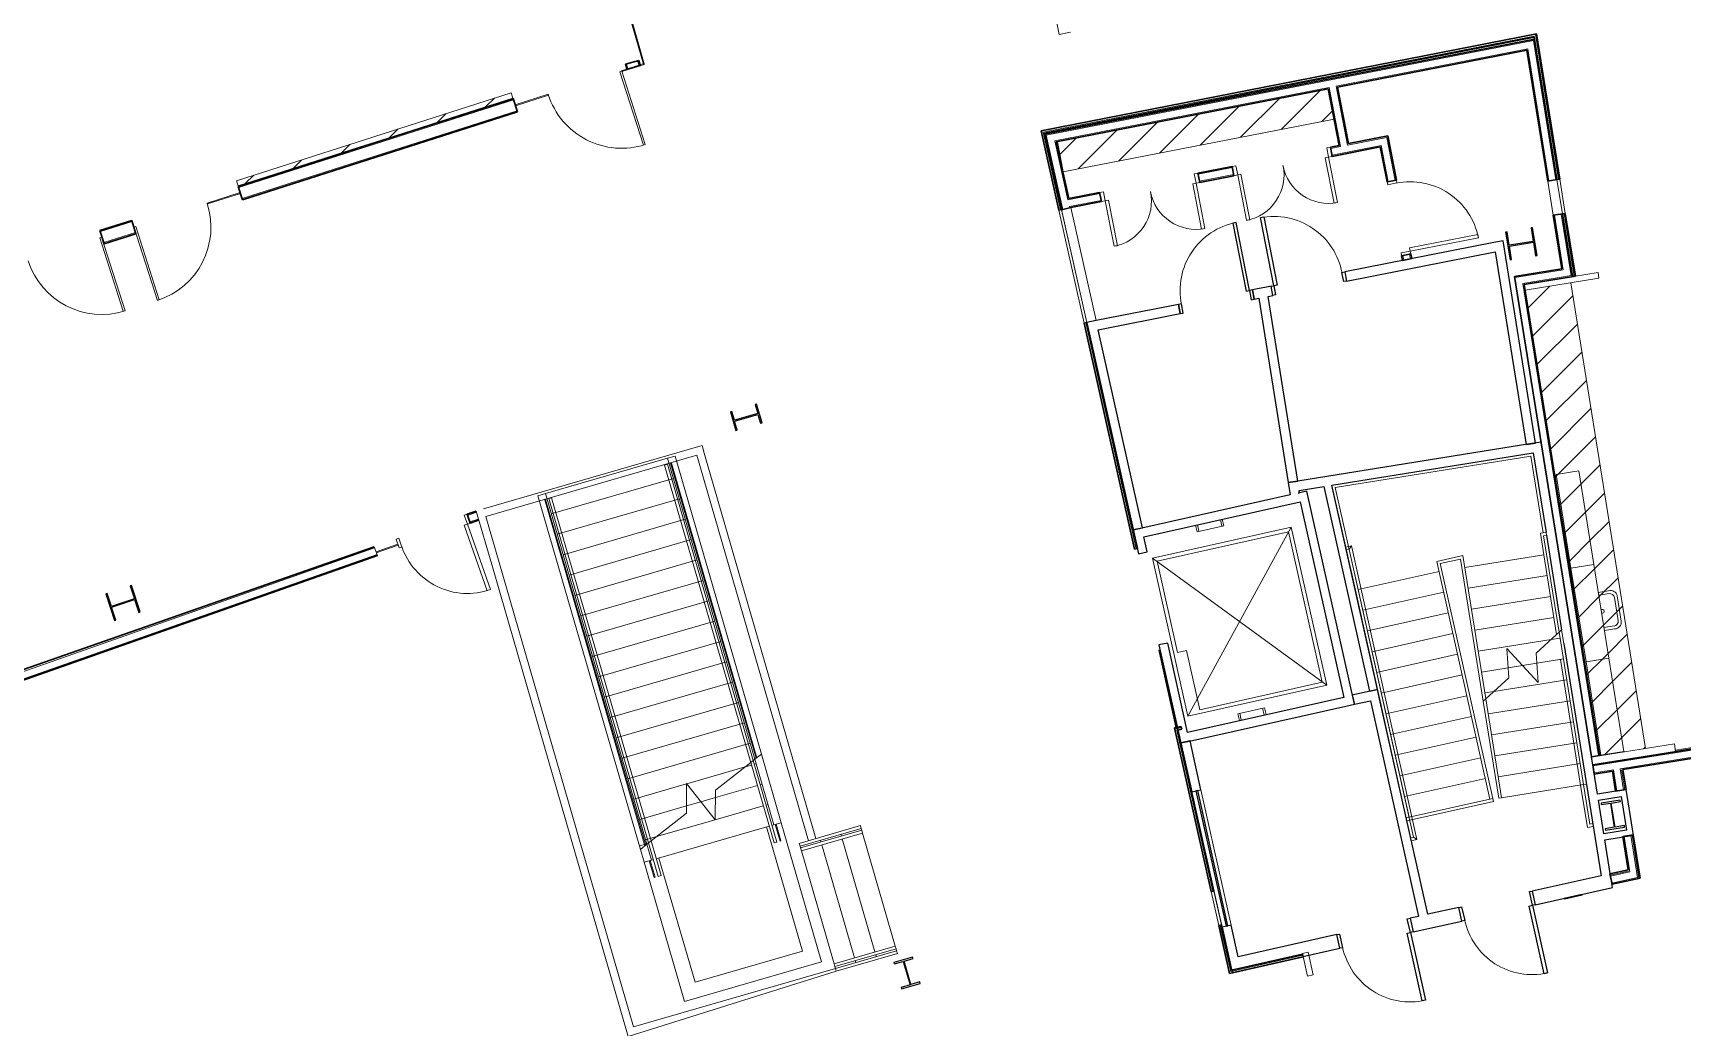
# Model space of a CAD drawing. Header units: millimetres. Extents: x -15988 to 119026, y 0 to 105082.
# Drawn here: x 4688 to 26410, y 21875 to 34971 of the extents above; entities that cross this region are included whole.
import ezdxf

# ---------------------------------------------------------------- set-up
doc = ezdxf.new("R2010")
doc.units = ezdxf.units.MM
doc.header["$LTSCALE"] = 25
doc.header["$MEASUREMENT"] = 0
doc.layers.add('PLANON_CONSTRUCTION', color=8, linetype='CONTINUOUS', lineweight=18)
doc.layers.add('PLANON_FLOOR_POLYLINE', color=5, linetype='CONTINUOUS')

msp = doc.modelspace()

# ---------------------------------------------------------------- linework, layer by layer
at = {"layer": 'PLANON_CONSTRUCTION', "lineweight": 9}
for p, q in [((18029, 35851), (18204, 34953)), ((18204, 34953), (18354, 34982)), ((10988, 34184), (7368, 33025)), ((10651, 33997), (10767, 34113)), ((11011, 34112), (10988, 34184)), ((20596, 33597), (21110, 34111)), ((21131, 33701), (21645, 34215)), ((10018, 33795), (10132, 33910)), ((19526, 33389), (20040, 33903)), ((20061, 33493), (20575, 34007)), ((21666, 33805), (21805, 33944)), ((9385, 33593), (9498, 33707)), ((18259, 33143), (21826, 33836)), ((18456, 33181), (18969, 33695)), ((18991, 33285), (19504, 33799)), ((8751, 33391), (8864, 33504)), ((18182, 33542), (18259, 33143)), ((18215, 33372), (18434, 33591)), ((8118, 33189), (8230, 33301)), ((7368, 33025), (7394, 32945)), ((7485, 32987), (7596, 33098)), ((24380, 31347), (24670, 31636)), ((24440, 30976), (24972, 31508)), ((25927, 25545), (24945, 31680)), ((24499, 30604), (25032, 31136)), ((24559, 30233), (25091, 30765)), ((24618, 29861), (25151, 30393)), ((24678, 29489), (25210, 30022)), ((24777, 29158), (25270, 29650)), ((24737, 29118), (24753, 29133)), ((25051, 29201), (24750, 29153)), ((24750, 29153), (24947, 27919)), ((24753, 29133), (24777, 29158)), ((25248, 27967), (25051, 29201)), ((25078, 29028), (25329, 29278)), ((24812, 28762), (25078, 29028)), ((25138, 28656), (25388, 28907)), ((24797, 28746), (24812, 28762)), ((24872, 28390), (25138, 28656)), ((25197, 28285), (25448, 28535)), ((24856, 28375), (24872, 28390)), ((24931, 28019), (25197, 28285)), ((25257, 27913), (25507, 28164)), ((24916, 28003), (24931, 28019)), ((24947, 27919), (25248, 27967)), ((25248, 27967), (24947, 27919)), ((24947, 27919), (25145, 26685)), ((24991, 27647), (25257, 27913)), ((25446, 26733), (25248, 27967)), ((24975, 27632), (24991, 27647)), ((25442, 27623), (25307, 27601)), ((25316, 27542), (25567, 27792)), ((25050, 27276), (25316, 27542)), ((25448, 27585), (25313, 27563)), ((25376, 27170), (25626, 27421)), ((25569, 27231), (25521, 27532)), ((25609, 27220), (25556, 27555)), ((25035, 27260), (25050, 27276)), ((25110, 26904), (25376, 27170)), ((25381, 27137), (25516, 27159)), ((25387, 27099), (25522, 27121)), ((25435, 26798), (25686, 27049)), ((25094, 26888), (25110, 26904)), ((25145, 26685), (25446, 26733)), ((25446, 26733), (25145, 26685)), ((25169, 26532), (25356, 26719)), ((25356, 26719), (25435, 26798)), ((25642, 25504), (25446, 26733)), ((25145, 26685), (25342, 25456)), ((25154, 26517), (25169, 26532)), ((25495, 26427), (25745, 26677)), ((25229, 26161), (25495, 26427)), ((25554, 26055), (25805, 26306)), ((25213, 26145), (25229, 26161)), ((25288, 25789), (25554, 26055)), ((25614, 25684), (25864, 25934)), ((25273, 25774), (25288, 25789)), ((25395, 25465), (25614, 25684)), ((25324, 25453), (25325, 25448)), ((25342, 25456), (25642, 25504)), ((25388, 25458), (25395, 25465)), ((25902, 25541), (25924, 25563))]:
    msp.add_line(p, q, dxfattribs=at)
at = {"layer": 'PLANON_CONSTRUCTION'}
for p, q in [((12550, 35179), (12729, 34559)), ((12741, 34563), (12562, 35182)), ((17995, 33663), (24460, 34931)), ((24453, 34871), (18036, 33624)), ((24377, 34762), (21852, 34271)), ((24377, 34762), (24656, 33023)), ((24453, 34871), (24747, 33038)), ((24460, 34931), (24462, 34915)), ((24784, 33044), (24478, 34957)), ((12733, 34567), (12442, 34474)), ((12446, 34462), (12737, 34555)), ((12526, 34495), (12506, 34563)), ((12673, 34537), (12653, 34606)), ((12729, 34559), (12741, 34563)), ((12737, 34555), (12733, 34567)), ((12444, 34468), (12420, 34460)), ((12420, 34460), (12730, 33492)), ((12442, 34474), (12446, 34462)), ((12444, 34468), (12754, 33500)), ((11011, 34112), (10430, 33927)), ((11015, 34100), (11011, 34112)), ((11475, 34164), (11039, 34025)), ((11043, 34012), (11478, 34152)), ((11478, 34152), (11475, 34164)), ((21761, 34254), (18147, 33551)), ((21912, 33477), (21761, 34254)), ((22003, 33495), (21852, 34271)), ((11018, 34091), (7397, 32935)), ((11064, 33946), (7443, 32790)), ((10430, 33927), (9418, 33604)), ((9422, 33592), (10434, 33915)), ((10434, 33915), (10430, 33927)), ((10430, 33927), (10434, 33915)), ((10434, 33915), (11015, 34100)), ((11039, 34025), (11043, 34012)), ((8983, 33465), (7971, 33142)), ((7975, 33130), (8987, 33453)), ((9418, 33604), (8983, 33465)), ((8983, 33465), (8987, 33453)), ((8987, 33453), (8983, 33465)), ((8987, 33453), (9422, 33592)), ((9422, 33592), (9418, 33604)), ((9418, 33604), (9422, 33592)), ((18223, 32642), (17995, 33663)), ((18036, 33624), (18250, 32665)), ((18147, 33551), (18321, 32773)), ((21779, 33467), (21729, 33457)), ((21729, 33457), (21753, 33336)), ((21803, 33345), (21779, 33467)), ((21912, 33477), (21782, 33451)), ((22447, 33488), (21800, 33361)), ((22520, 33596), (22003, 33495)), ((22541, 33011), (22447, 33488)), ((22631, 33029), (22520, 33596)), ((21710, 33327), (21753, 33336)), ((21827, 32729), (21710, 33327)), ((21753, 33336), (21803, 33345)), ((21753, 33336), (21870, 32737)), ((7971, 33142), (7390, 32957)), ((7394, 32944), (7975, 33130)), ((7971, 33142), (7975, 33130)), ((7975, 33130), (7971, 33142)), ((20034, 33125), (19985, 33115)), ((19985, 33115), (20008, 32994)), ((20058, 33003), (20034, 33125)), ((20486, 33197), (20037, 33109)), ((20504, 33107), (20055, 33019)), ((20533, 33223), (20483, 33213)), ((20483, 33213), (20507, 33091)), ((20507, 33091), (20557, 33101)), ((20557, 33101), (20533, 33223)), ((20600, 33110), (20557, 33101)), ((20557, 33101), (20674, 32503)), ((20718, 32511), (20600, 33110)), ((22647, 33032), (22525, 33008)), ((22654, 32995), (22647, 33032)), ((24640, 33021), (24712, 32569)), ((24834, 32589), (24762, 33040)), ((24762, 33040), (24834, 32589)), ((24872, 32595), (24800, 33046)), ((7418, 32870), (6982, 32731)), ((6986, 32719), (7422, 32858)), ((7390, 32957), (7394, 32944)), ((7422, 32858), (7418, 32870)), ((18741, 32855), (18321, 32773)), ((18788, 32880), (18738, 32871)), ((18738, 32871), (18762, 32749)), ((18812, 32759), (18788, 32880)), ((19965, 32985), (20008, 32994)), ((20082, 32387), (19965, 32985)), ((20008, 32994), (20058, 33003)), ((20008, 32994), (20126, 32395)), ((22525, 33008), (22533, 32971)), ((22533, 32971), (22654, 32995)), ((6982, 32731), (6986, 32719)), ((18534, 31150), (18201, 32638)), ((18571, 31159), (18238, 32646)), ((18571, 31155), (18238, 32643)), ((18250, 32665), (18250, 32665)), ((18250, 32665), (18254, 32646)), ((18759, 32765), (18340, 32683)), ((18340, 32683), (18344, 32666)), ((18692, 31182), (18359, 32670)), ((18762, 32749), (18812, 32759)), ((18856, 32767), (18812, 32759)), ((18812, 32759), (18929, 32161)), ((18973, 32169), (18856, 32767)), ((21870, 32737), (21827, 32729)), ((24819, 32586), (24949, 31774)), ((24989, 31765), (24856, 32592)), ((5994, 32487), (5576, 32354)), ((6017, 32415), (6041, 32423)), ((6017, 32415), (6327, 31447)), ((6041, 32423), (6351, 31455)), ((20126, 32395), (20082, 32387)), ((20674, 32503), (20718, 32511)), ((24728, 32572), (24843, 31851)), ((5593, 32279), (5569, 32272)), ((5569, 32272), (5877, 31304)), ((5593, 32279), (5902, 31312)), ((6040, 32342), (5622, 32209)), ((18929, 32161), (18973, 32169)), ((23719, 32317), (22822, 32141)), ((22830, 32097), (23727, 32273)), ((23727, 32273), (23719, 32317)), ((22830, 32097), (22709, 32073)), ((22709, 32073), (22716, 32036)), ((22716, 32036), (22837, 32060)), ((22744, 31977), (22731, 32039)), ((22822, 32141), (22830, 32097)), ((22834, 31995), (22822, 32057)), ((22837, 32060), (22830, 32097)), ((24207, 31749), (24843, 31851)), ((24312, 31672), (24949, 31774)), ((25304, 31815), (24331, 31659)), ((24343, 31584), (25316, 31740)), ((25316, 31740), (25304, 31815)), ((25308, 25451), (24312, 31672)), ((24331, 31659), (24343, 31584)), ((19221, 28176), (18555, 31155)), ((10624, 28701), (13503, 29535)), ((13434, 29409), (10652, 28603)), ((13048, 29370), (11438, 28904)), ((13146, 29398), (13048, 29370)), ((14197, 25402), (13048, 29370)), ((14197, 25402), (13048, 29370)), ((14283, 25470), (13146, 29398)), ((14904, 24330), (13434, 29409)), ((13531, 29437), (13503, 29535)), ((13531, 29437), (15002, 24359)), ((24451, 29438), (21797, 29014)), ((24420, 29395), (21843, 28982)), ((24420, 29395), (21843, 28982)), ((24581, 28386), (24420, 29395)), ((24581, 28386), (24420, 29395)), ((24619, 28392), (24451, 29438)), ((13009, 29279), (13045, 29290)), ((13009, 29279), (14143, 25360)), ((13045, 29290), (14176, 25385)), ((13088, 29302), (13100, 29305)), ((13088, 29302), (14213, 25415)), ((13100, 29305), (14224, 25423)), ((11340, 28875), (11438, 28904)), ((12776, 24283), (11438, 28904)), ((12776, 24283), (11438, 28904)), ((13126, 29101), (11516, 28635)), ((21797, 29014), (22107, 27630)), ((21843, 28982), (22144, 27638)), ((21843, 28982), (22144, 27638)), ((10731, 27967), (10527, 28673)), ((12690, 24215), (11340, 28875)), ((11429, 28822), (11441, 28825)), ((11429, 28822), (12749, 24262)), ((11441, 28825), (12760, 24270)), ((11484, 28837), (11520, 28848)), ((11484, 28837), (12798, 24300)), ((11520, 28848), (12830, 24326)), ((13204, 28833), (11593, 28367)), ((10369, 28486), (10411, 28501)), ((10671, 27623), (10369, 28486)), ((10370, 28618), (10406, 28631)), ((10411, 28501), (10370, 28618)), ((10447, 28514), (10411, 28501)), ((10411, 28501), (10713, 27638)), ((10531, 28657), (10412, 28615)), ((10553, 28568), (10442, 28529)), ((10652, 28603), (10828, 27995)), ((13281, 28565), (11671, 28098)), ((21263, 28460), (19436, 28051)), ((19902, 25969), (21263, 28460)), ((20022, 28400), (20002, 28487)), ((20373, 28479), (20022, 28400)), ((20027, 28492), (20046, 28406)), ((20329, 28560), (20348, 28473)), ((20353, 28565), (20373, 28479)), ((21263, 28460), (21729, 26378)), ((9471, 28303), (9507, 28316)), ((9512, 28186), (9471, 28303)), ((9507, 28316), (9548, 28199)), ((13359, 28296), (11749, 27830)), ((21225, 28400), (19497, 28013)), ((21669, 26417), (21225, 28400)), ((24619, 28392), (24544, 28380)), ((24544, 28380), (24589, 28098)), ((24625, 28354), (24587, 28348)), ((24587, 28348), (24626, 28104)), ((24619, 28392), (24625, 28354)), ((24664, 28110), (24625, 28354)), ((9189, 28186), (2191, 25725)), ((9220, 28100), (2221, 25640)), ((9225, 28085), (9184, 28202)), ((9207, 28135), (9495, 28236)), ((9499, 28224), (9211, 28123)), ((9495, 28236), (9499, 28224)), ((9512, 28186), (9548, 28199)), ((9543, 28213), (9543, 28213)), ((13437, 28028), (11827, 27562)), ((21729, 26378), (19436, 28051)), ((19436, 28051), (19902, 25969)), ((22054, 28214), (21980, 28197)), ((21988, 28160), (22025, 28168)), ((22025, 28168), (22873, 24375)), ((22918, 24347), (22054, 28214)), ((23523, 28086), (23180, 28009)), ((23523, 28086), (23180, 28009)), ((23492, 28040), (23225, 27981)), ((23791, 26170), (23492, 28040)), ((23825, 26200), (23523, 28086)), ((23825, 26200), (23523, 28086)), ((24589, 28098), (23548, 27931)), ((24589, 28098), (24757, 27046)), ((24626, 28104), (24791, 27076)), ((24824, 27107), (24664, 28110)), ((12122, 23164), (10731, 27967)), ((10828, 27995), (12600, 21878)), ((19497, 28013), (19766, 26811)), ((22144, 27638), (23210, 27876)), ((23180, 28009), (23880, 24877)), ((23180, 28009), (23880, 24877)), ((23225, 27981), (23917, 24885)), ((24633, 27822), (23592, 27655)), ((13515, 27760), (11904, 27293)), ((22107, 27630), (22777, 24630)), ((22144, 27638), (22814, 24638)), ((22144, 27638), (22814, 24638)), ((22205, 27365), (23271, 27604)), ((13592, 27491), (11982, 27025)), ((24677, 27546), (23636, 27379)), ((13670, 27223), (12060, 26757)), ((22266, 27093), (23331, 27331)), ((24721, 27270), (23680, 27104)), ((13748, 26954), (12137, 26488)), ((22327, 26820), (23392, 27058)), ((24687, 26982), (23724, 26828)), ((24488, 26802), (24757, 27046)), ((24803, 27000), (24687, 26982)), ((24791, 27076), (24757, 27046)), ((24791, 27076), (24824, 27107)), ((24824, 27107), (24791, 27076)), ((25112, 25069), (24791, 27076)), ((24853, 26926), (24824, 27107)), ((19529, 26841), (19517, 26839)), ((19517, 26839), (19748, 25802)), ((19761, 25805), (19529, 26841)), ((19884, 26837), (19766, 26811)), ((20059, 26056), (19884, 26837)), ((22387, 26547), (23453, 26786)), ((24127, 26474), (24103, 26864)), ((24103, 26864), (24513, 26412)), ((24513, 26412), (24488, 26802)), ((24847, 26724), (24497, 26668)), ((24809, 26718), (25074, 25063)), ((13825, 26686), (12215, 26220)), ((22448, 26275), (23514, 26513)), ((24119, 26608), (23769, 26552)), ((24308, 26638), (24119, 26608)), ((24497, 26668), (24308, 26638)), ((13903, 26418), (12293, 25951)), ((21729, 26378), (19902, 25969)), ((20059, 26056), (21669, 26417)), ((23929, 26295), (23813, 26276)), ((23825, 26200), (24127, 26474)), ((24891, 26449), (23929, 26295)), ((24892, 26444), (25112, 25069)), ((13981, 26149), (12371, 25683)), ((20910, 26081), (20559, 26003)), ((20905, 25986), (20885, 26076)), ((20930, 25991), (20910, 26081)), ((22509, 26002), (23575, 26240)), ((23791, 26170), (23825, 26200)), ((23825, 26200), (23791, 26170)), ((23996, 24890), (23791, 26170)), ((24033, 24896), (23825, 26200)), ((24935, 26173), (23857, 26000)), ((30366, 26135), (25237, 25314)), ((14059, 25881), (12448, 25415)), ((20559, 26003), (20579, 25913)), ((20604, 25918), (20583, 26008)), ((22570, 25729), (23636, 25968)), ((24980, 25897), (23901, 25724)), ((30380, 26044), (25596, 25278)), ((19727, 25801), (19814, 25820)), ((19748, 25802), (19761, 25805)), ((19769, 25787), (19754, 25784)), ((19754, 25784), (20228, 23664)), ((22631, 25457), (23697, 25695)), ((27328, 25684), (26322, 25523)), ((26324, 25510), (27330, 25671)), ((14136, 25613), (12526, 25146)), ((14197, 25402), (14283, 25470)), ((14283, 25470), (14197, 25402)), ((14545, 24567), (14283, 25470)), ((22692, 25184), (23758, 25422)), ((25024, 25621), (23945, 25448)), ((26309, 25606), (25215, 25431)), ((25215, 25431), (25231, 25329)), ((25231, 25329), (26325, 25504)), ((26325, 25504), (26309, 25606)), ((26322, 25523), (26324, 25510)), ((14071, 25303), (13300, 25080)), ((13678, 24994), (14143, 25360)), ((14153, 25327), (14071, 25303)), ((14176, 25385), (14143, 25360)), ((14143, 25360), (14450, 24302)), ((14176, 25385), (14197, 25402)), ((14176, 25385), (14486, 24312)), ((14214, 25344), (14190, 25337)), ((14447, 24539), (14197, 25402)), ((25068, 25345), (23989, 25172)), ((25505, 25264), (25251, 25223)), ((25550, 24984), (25505, 25264)), ((25641, 24999), (25596, 25278)), ((25657, 25001), (25614, 25265)), ((13298, 25079), (12604, 24878)), ((13295, 24692), (13298, 25082)), ((13298, 25082), (13675, 24603)), ((13300, 25080), (13298, 25079)), ((13675, 24603), (13678, 24994)), ((14231, 25058), (13677, 24898)), ((14292, 25076), (14267, 25069)), ((20073, 25002), (20472, 23217)), ((22753, 24911), (23819, 25150)), ((25112, 25069), (24033, 24896)), ((25074, 25063), (25164, 24505)), ((25150, 25075), (25112, 25069)), ((25112, 25069), (25195, 24549)), ((13296, 24787), (12681, 24610)), ((13487, 24843), (13296, 24787)), ((13677, 24898), (13487, 24843)), ((14308, 24790), (13675, 24606)), ((14369, 24807), (14345, 24800)), ((20351, 23190), (19952, 24975)), ((23917, 24885), (22778, 24631)), ((22786, 24593), (23925, 24848)), ((22814, 24638), (23880, 24877)), ((23917, 24885), (23880, 24877)), ((23917, 24885), (23925, 24848)), ((24033, 24896), (23996, 24890)), ((12830, 24326), (13295, 24692)), ((13673, 24606), (12902, 24383)), ((13675, 24606), (13673, 24606)), ((14545, 24567), (14447, 24539)), ((14478, 24548), (14541, 24328)), ((14545, 24567), (15019, 22930)), ((22777, 24630), (22814, 24638)), ((22786, 24593), (22778, 24631)), ((25195, 24549), (25233, 24555)), ((12902, 24383), (12759, 24341)), ((14386, 24521), (12898, 24090)), ((14824, 22874), (14350, 24511)), ((14447, 24539), (14423, 24532)), ((14465, 24544), (14529, 24325)), ((14541, 24328), (14529, 24325)), ((15587, 24528), (14782, 24295)), ((15598, 24492), (14793, 24259)), ((15605, 24467), (14800, 24234)), ((15616, 24431), (14810, 24198)), ((15061, 24336), (15068, 24312)), ((15330, 24414), (15337, 24390)), ((15347, 24353), (15778, 22865)), ((15587, 24528), (15598, 24492)), ((15598, 24492), (15605, 24467)), ((15605, 24467), (15616, 24431)), ((15616, 24431), (16047, 22942)), ((22873, 24375), (22835, 24367)), ((22844, 24330), (22918, 24347)), ((25164, 24505), (25239, 24517)), ((25721, 23918), (25646, 24385)), ((25825, 23847), (25737, 24400)), ((25843, 23834), (25752, 24402)), ((12791, 24295), (12676, 24262)), ((12690, 24215), (12676, 24262)), ((12690, 24215), (12776, 24283)), ((12776, 24283), (12690, 24215)), ((12739, 24045), (12690, 24215)), ((12776, 24283), (12798, 24300)), ((12837, 24073), (12776, 24283)), ((12830, 24326), (12798, 24300)), ((12798, 24300), (12925, 23860)), ((12830, 24326), (12961, 23871)), ((14486, 24312), (14450, 24302)), ((14793, 24259), (14782, 24295)), ((14793, 24259), (14800, 24234)), ((14810, 24198), (14800, 24234)), ((14810, 24198), (15241, 22709)), ((15079, 24275), (15510, 22787)), ((12837, 24073), (12739, 24045)), ((13213, 22408), (12739, 24045)), ((12806, 24064), (12870, 23844)), ((12819, 24068), (12882, 23848)), ((12861, 24080), (12837, 24073)), ((12934, 24101), (13409, 22464)), ((25703, 23930), (25463, 23876)), ((25721, 23918), (25467, 23861)), ((12882, 23848), (12870, 23844)), ((12961, 23871), (12925, 23860)), ((25825, 23847), (25487, 23771)), ((20307, 23213), (20207, 23659)), ((20307, 23213), (20207, 23659)), ((20244, 23667), (20344, 23221)), ((20344, 23221), (20244, 23667)), ((24857, 23572), (25092, 23625)), ((25092, 23625), (24857, 23572)), ((24860, 23560), (24857, 23572)), ((25095, 23612), (24860, 23560)), ((25092, 23625), (25095, 23612)), ((12530, 21752), (12122, 23164)), ((20465, 22607), (20328, 23218)), ((13409, 22464), (14824, 22874)), ((15075, 22735), (15019, 22930)), ((16047, 22942), (15241, 22709)), ((16057, 22906), (15252, 22673)), ((16064, 22881), (15259, 22648)), ((16075, 22845), (15270, 22612)), ((15789, 22828), (15796, 22804)), ((16047, 22942), (16057, 22906)), ((16057, 22906), (16064, 22881)), ((16064, 22881), (16075, 22845)), ((20465, 22607), (21415, 22820)), ((21484, 22860), (21409, 22844)), ((21409, 22844), (21476, 22546)), ((21550, 22563), (21484, 22860)), ((12530, 21752), (15270, 22612)), ((12600, 21878), (15259, 22648)), ((15075, 22735), (13270, 22212)), ((15252, 22673), (15241, 22709)), ((15252, 22673), (15259, 22648)), ((15270, 22612), (15259, 22648)), ((15520, 22750), (15527, 22726)), ((13213, 22408), (13270, 22212)), ((21476, 22546), (21550, 22563))]:
    msp.add_line(p, q, dxfattribs=at)
at = {"layer": 'PLANON_CONSTRUCTION', "lineweight": 30}
for p, q in [((24494, 34960), (17968, 33681)), ((18014, 33651), (24462, 34915)), ((24466, 34890), (18017, 33636)), ((24462, 34915), (24762, 33040)), ((24800, 33046), (24494, 34960)), ((12668, 34610), (12491, 34559)), ((12491, 34559), (12511, 34490)), ((12511, 34490), (12688, 34542)), ((12688, 34542), (12668, 34610)), ((21870, 34259), (24364, 34744)), ((24364, 34744), (24640, 33021)), ((11013, 34106), (7392, 32950)), ((11069, 33931), (11013, 34106)), ((18166, 33539), (21749, 34235)), ((21749, 34235), (21894, 33489)), ((22015, 33513), (21870, 34259)), ((7448, 32775), (11069, 33931)), ((17968, 33681), (18201, 32638)), ((18238, 32646), (18014, 33651)), ((18017, 33636), (18238, 32646)), ((18333, 32791), (18166, 33539)), ((21894, 33489), (21779, 33467)), ((21779, 33467), (21803, 33345)), ((21803, 33345), (22435, 33469)), ((22533, 33615), (22015, 33513)), ((22435, 33469), (22525, 33008)), ((22647, 33032), (22533, 33615)), ((20483, 33213), (20034, 33125)), ((20034, 33125), (20058, 33003)), ((20058, 33003), (20507, 33091)), ((20507, 33091), (20483, 33213)), ((22525, 33008), (22647, 33032)), ((24640, 33021), (24762, 33040)), ((24762, 33040), (24800, 33046)), ((7392, 32950), (7448, 32775)), ((18738, 32871), (18333, 32791)), ((18762, 32749), (18738, 32871)), ((18201, 32638), (18238, 32646)), ((18238, 32646), (18237, 32646)), ((18237, 32646), (18238, 32643)), ((18238, 32643), (18359, 32670)), ((18359, 32670), (18762, 32749)), ((18359, 32670), (18359, 32670)), ((24872, 32595), (24712, 32569)), ((24967, 31761), (24834, 32589)), ((25005, 31767), (24872, 32595)), ((5989, 32502), (5571, 32369)), ((5571, 32369), (5627, 32194)), ((6045, 32327), (5989, 32502)), ((24712, 32569), (24825, 31864)), ((5627, 32194), (6045, 32327)), ((22837, 32060), (22716, 32036)), ((22716, 32036), (22728, 31974)), ((22728, 31974), (22850, 31998)), ((22850, 31998), (22837, 32060)), ((24825, 31864), (24204, 31765)), ((24204, 31765), (25217, 25436)), ((24331, 31659), (25005, 31767)), ((25324, 25453), (24331, 31659)), ((18571, 31159), (18534, 31150)), ((18534, 31150), (19199, 28171)), ((19236, 28179), (18571, 31159)), ((10527, 28673), (10406, 28631)), ((10447, 28514), (10406, 28631)), ((10447, 28514), (10558, 28553)), ((9184, 28202), (2182, 25751)), ((2226, 25627), (9225, 28085)), ((19199, 28171), (19236, 28179)), ((30348, 26148), (25234, 25330)), ((25630, 25267), (30367, 26026)), ((19810, 25835), (19724, 25816)), ((19724, 25816), (20207, 23659)), ((19769, 25787), (19819, 25798)), ((20244, 23667), (19769, 25787)), ((19819, 25798), (19810, 25835)), ((25217, 25436), (25324, 25453)), ((25234, 25330), (25254, 25207)), ((25254, 25207), (25492, 25245)), ((25492, 25245), (25534, 24982)), ((25672, 25004), (25630, 25267)), ((25534, 24982), (25672, 25004)), ((25768, 24405), (25630, 24383)), ((25630, 24383), (25700, 23946)), ((25859, 23838), (25768, 24405)), ((25700, 23946), (25460, 23892)), ((25460, 23892), (25490, 23756)), ((25490, 23756), (25859, 23838)), ((20207, 23659), (20244, 23667)), ((20344, 23221), (20307, 23213)), ((20307, 23213), (20448, 22581)), ((20477, 22626), (20344, 23221)), ((21411, 22835), (20477, 22626)), ((21420, 22798), (21411, 22835)), ((20448, 22581), (21420, 22798))]:
    msp.add_line(p, q, dxfattribs=at)
at = {"layer": 'PLANON_CONSTRUCTION', "lineweight": 25}
for p, q in [((20536, 32476), (20493, 32467)), ((20493, 32467), (20669, 31570)), ((20712, 31578), (20536, 32476)), ((20857, 32539), (20901, 32547)), ((21033, 31641), (20857, 32539)), ((20901, 32547), (21077, 31650)), ((24442, 32405), (24422, 32402)), ((24422, 32402), (24451, 32225)), ((24501, 32039), (24442, 32405)), ((23931, 32210), (21968, 31825)), ((24052, 32233), (23931, 32210)), ((24479, 29568), (24052, 32233)), ((24105, 32351), (24086, 32348)), ((24086, 32348), (24145, 31982)), ((24134, 32174), (24105, 32351)), ((24451, 32225), (24134, 32174)), ((24136, 32162), (24453, 32213)), ((24164, 31985), (24136, 32162)), ((24453, 32213), (24481, 32036)), ((21992, 31703), (23950, 32087)), ((23950, 32087), (24356, 29549)), ((24145, 31982), (24164, 31985)), ((24481, 32036), (24501, 32039)), ((21930, 31817), (21968, 31825)), ((21954, 31696), (21930, 31817)), ((21968, 31825), (21992, 31703)), ((21968, 31825), (21992, 31703)), ((20669, 31570), (20712, 31578)), ((20750, 31586), (20712, 31578)), ((20712, 31578), (20736, 31457)), ((20816, 31599), (20750, 31586)), ((20750, 31586), (20773, 31464)), ((20773, 31464), (20750, 31586)), ((20938, 31623), (20816, 31599)), ((20996, 31634), (20938, 31623)), ((20957, 31500), (21020, 31513)), ((21347, 29067), (20957, 31500)), ((20996, 31634), (21033, 31641)), ((21020, 31513), (20996, 31634)), ((21020, 31513), (20996, 31634)), ((21057, 31520), (21020, 31513)), ((21077, 31650), (21033, 31641)), ((21033, 31641), (21057, 31520)), ((21992, 31703), (21954, 31696)), ((19777, 31395), (18692, 31182)), ((19815, 31403), (19777, 31395)), ((19801, 31274), (19777, 31395)), ((19777, 31395), (19801, 31274)), ((19801, 31274), (19839, 31281)), ((19839, 31281), (19815, 31403)), ((20736, 31457), (20773, 31464)), ((20773, 31464), (20836, 31477)), ((20836, 31477), (21224, 29047)), ((18692, 31182), (18571, 31159)), ((18571, 31159), (19182, 28424)), ((18719, 31062), (19801, 31274)), ((19302, 28451), (18719, 31062)), ((13893, 29986), (13874, 29980)), ((13874, 29980), (13945, 29734)), ((13927, 29868), (13893, 29986)), ((14220, 30081), (14201, 30075)), ((14201, 30075), (14235, 29957)), ((14292, 29834), (14220, 30081)), ((14235, 29957), (13927, 29868)), ((13930, 29857), (14238, 29946)), ((13964, 29739), (13930, 29857)), ((14238, 29946), (14272, 29829)), ((14272, 29829), (14292, 29834)), ((13945, 29734), (13964, 29739)), ((24432, 29561), (21347, 29067)), ((24356, 29549), (24479, 29568)), ((24554, 29580), (24432, 29561)), ((25296, 24944), (24554, 29580)), ((21797, 29014), (24451, 29438)), ((24451, 29438), (24619, 28392)), ((21347, 29067), (21224, 29047)), ((21224, 29047), (21347, 29067)), ((21224, 29047), (21250, 28886)), ((21467, 28934), (21352, 28909)), ((21352, 28909), (21371, 28913)), ((21366, 28945), (21691, 28997)), ((21371, 28913), (21366, 28945)), ((22094, 26127), (21467, 28934)), ((21691, 28997), (22293, 26298)), ((22399, 26322), (21797, 29014)), ((21250, 28886), (19296, 28449)), ((19322, 28335), (21378, 28794)), ((21378, 28794), (21954, 26216)), ((19182, 28424), (19302, 28451)), ((19296, 28449), (19182, 28424)), ((19182, 28424), (19251, 28111)), ((19366, 28137), (19322, 28335)), ((24625, 28354), (24824, 27107)), ((19251, 28111), (19366, 28137)), ((5984, 27692), (5967, 27687)), ((5967, 27687), (6024, 27517)), ((6101, 27343), (5984, 27692)), ((5664, 27586), (5647, 27580)), ((5647, 27580), (5764, 27230)), ((5721, 27416), (5664, 27586)), ((6024, 27517), (5721, 27416)), ((5724, 27406), (6027, 27507)), ((5781, 27236), (5724, 27406)), ((6027, 27507), (6084, 27337)), ((5764, 27230), (5781, 27236)), ((6084, 27337), (6101, 27343)), ((19635, 26934), (19520, 26909)), ((19520, 26909), (19809, 25617)), ((19898, 25757), (19635, 26934)), ((24853, 26926), (25343, 23869)), ((22399, 26322), (22067, 26248)), ((22293, 26298), (22399, 26322)), ((22426, 26201), (22399, 26322)), ((21954, 26216), (19898, 25757)), ((19923, 25642), (21980, 26102)), ((21980, 26102), (22094, 26127)), ((22067, 26248), (22094, 26127)), ((22094, 26127), (22305, 26174)), ((22305, 26174), (22940, 23333)), ((23061, 23360), (22426, 26201)), ((19930, 25644), (19809, 25617)), ((19809, 25617), (19923, 25642)), ((20073, 25002), (19930, 25644)), ((19809, 25617), (19952, 24975)), ((19952, 24975), (20073, 25002)), ((20030, 24992), (20005, 24987)), ((20005, 24987), (20404, 23202)), ((20429, 23208), (20030, 24992)), ((25672, 25004), (25296, 24944)), ((25685, 24925), (25672, 25004)), ((25309, 24865), (25607, 24913)), ((25380, 24420), (25309, 24865)), ((25596, 24865), (25343, 24825)), ((25343, 24825), (25346, 24805)), ((25346, 24805), (25467, 24825)), ((25467, 24825), (25518, 24508)), ((25478, 24826), (25599, 24846)), ((25529, 24510), (25478, 24826)), ((25599, 24846), (25596, 24865)), ((25607, 24913), (25678, 24468)), ((25756, 24480), (25685, 24925)), ((25678, 24468), (25380, 24420)), ((25392, 24342), (25769, 24402)), ((25464, 23897), (25392, 24342)), ((25518, 24508), (25397, 24488)), ((25397, 24488), (25400, 24469)), ((25400, 24469), (25653, 24509)), ((25650, 24529), (25529, 24510)), ((25653, 24509), (25650, 24529)), ((25769, 24402), (25756, 24480)), ((25493, 23714), (25464, 23897)), ((25343, 23869), (24436, 23667)), ((24476, 23487), (25493, 23714)), ((23470, 23451), (23507, 23459)), ((23507, 23459), (23547, 23280)), ((24396, 23469), (24439, 23479)), ((24595, 22577), (24396, 23469)), ((24399, 23659), (24436, 23667)), ((24439, 23479), (24399, 23659)), ((24436, 23667), (24476, 23487)), ((24436, 23667), (24476, 23487)), ((24476, 23487), (24439, 23479)), ((24439, 23479), (24639, 22587)), ((22791, 23299), (22828, 23308)), ((22831, 23120), (22791, 23299)), ((22940, 23333), (22828, 23308)), ((22828, 23308), (22868, 23128)), ((22828, 23308), (22868, 23128)), ((22868, 23128), (23510, 23271)), ((23470, 23451), (23061, 23360)), ((23510, 23271), (23470, 23451)), ((23510, 23271), (23470, 23451)), ((23547, 23280), (23510, 23271)), ((20472, 23217), (20351, 23190)), ((20351, 23190), (20444, 22775)), ((20404, 23202), (20429, 23208)), ((20564, 22802), (20472, 23217)), ((21862, 23092), (20564, 22802)), ((21862, 23092), (21899, 23100)), ((21902, 22912), (21862, 23092)), ((21902, 22912), (21862, 23092)), ((21899, 23100), (21939, 22920)), ((22788, 23110), (22831, 23120)), ((22987, 22218), (22788, 23110)), ((22868, 23128), (22831, 23120)), ((22831, 23120), (23031, 22227)), ((20484, 22595), (21902, 22912)), ((21939, 22920), (21902, 22912)), ((16275, 22796), (16029, 22725)), ((16029, 22725), (16034, 22706)), ((16034, 22706), (16152, 22740)), ((16152, 22740), (16241, 22432)), ((16163, 22743), (16281, 22777)), ((16252, 22435), (16163, 22743)), ((16281, 22777), (16275, 22796)), ((20444, 22775), (20484, 22595)), ((16241, 22432), (16124, 22398)), ((16124, 22398), (16129, 22379)), ((16129, 22379), (16376, 22450)), ((16370, 22469), (16252, 22435)), ((16376, 22450), (16370, 22469)), ((24639, 22587), (24595, 22577)), ((23031, 22227), (22987, 22218))]:
    msp.add_line(p, q, dxfattribs=at)
at = {"layer": 'PLANON_CONSTRUCTION', "lineweight": 9}
for centre, radius, start, end in [((12444, 34468), 1016, 197.7557, 287.7557), ((20557, 33101), 610, 281.0934, 11.5934), ((21753, 33336), 610, 190.5934, 281.0934), ((18812, 32759), 610, 281.0934, 11.5934), ((20008, 32994), 610, 190.5934, 281.0934), ((22830, 32097), 914, 11.0934, 101.5934), ((6017, 32415), 1016, 287.7557, 17.7557), ((5593, 32279), 1016, 197.7032, 287.7032), ((10411, 28501), 914, 198.7999, 289.2999), ((25468, 27538), 89.1, 11.5435, 107.2431), ((25359, 27352), 25.4, 99.0934, 132.1497), ((25359, 27352), 25.4, 279.0934, 99.0934), ((25458, 27522), 63.5, 9.0934, 99.0934), ((25359, 27352), 25.4, 246.037, 279.0934), ((25506, 27221), 63.5, 279.0934, 9.0934), ((25521, 27210), 89.1, 270.9436, 6.6432)]:
    msp.add_arc(centre, radius, start, end, dxfattribs=at)
at = {"layer": 'PLANON_CONSTRUCTION'}
for centre, start, end in [((20712, 31578), 101.0934, 191.5934), ((21033, 31641), 10.5934, 101.0934), ((24439, 23479), 192.0934, 282.5934), ((22831, 23120), 192.0934, 282.5934)]:
    msp.add_arc(centre, 914, start, end, dxfattribs=at)
for points in [[(22025, 28168), (22025, 28168), (22026, 28168), (22026, 28170), (22027, 28171), (22028, 28172), (22029, 28174), (22030, 28175), (22031, 28177), (22032, 28179), (22033, 28181), (22034, 28182), (22035, 28184), (22036, 28185), (22037, 28186), (22038, 28188), (22039, 28189), (22040, 28191), (22041, 28192), (22042, 28194), (22043, 28195), (22044, 28197), (22044, 28198), (22045, 28200), (22046, 28201), (22047, 28202), (22048, 28203), (22049, 28205), (22050, 28207), (22051, 28208), (22051, 28209), (22052, 28211), (22053, 28212), (22054, 28213), (22054, 28214), (22054, 28214)], [(22873, 24375), (22873, 24375), (22873, 24375), (22874, 24374), (22876, 24373), (22877, 24373), (22878, 24372), (22880, 24371), (22882, 24370), (22884, 24368), (22885, 24367), (22887, 24366), (22888, 24366), (22890, 24365), (22891, 24364), (22892, 24363), (22894, 24362), (22895, 24361), (22897, 24360), (22898, 24359), (22900, 24358), (22901, 24357), (22903, 24356), (22904, 24355), (22905, 24355), (22907, 24354), (22908, 24353), (22910, 24352), (22911, 24351), (22913, 24350), (22914, 24349), (22915, 24348), (22916, 24348), (22918, 24347), (22918, 24347), (22918, 24347)]]:
    msp.add_open_spline(points, degree=3, knots=[0, 0, 0, 0, 0.083333, 0.125, 0.166667, 0.208333, 0.229167, 0.25, 0.291667, 0.333333, 0.354167, 0.375, 0.395833, 0.416667, 0.4375, 0.458333, 0.479167, 0.5, 0.520833, 0.541667, 0.5625, 0.583333, 0.604167, 0.625, 0.645833, 0.666667, 0.6875, 0.708333, 0.75, 0.770833, 0.791667, 0.833333, 0.875, 0.916667, 1, 1, 1, 1], dxfattribs=at)
at = {"layer": 'PLANON_FLOOR_POLYLINE', "ltscale": 0.25}
msp.add_lwpolyline([(0, 0), (-15988, 33911, -0.112855), (49811, 48639), (49811, 48236), (72290, 48236), (72290, 105082), (111406, 105082), (111406, 58346), (96166, 58346), (96166, 42598), (119026, 42598), (119026, 3482), (49430, 3482), (49430, 11455, 0.075233), (20245, 7418, 0.047303)], format="xyb", close=True, dxfattribs=at)

doc.saveas('drawing.dxf')
